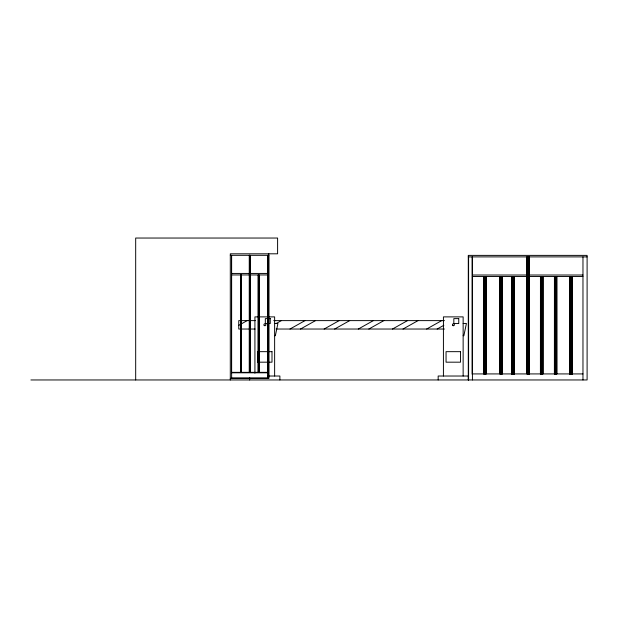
<?xml version="1.0" encoding="UTF-8"?>
<svg xmlns="http://www.w3.org/2000/svg" width="618" height="618" viewBox="0 0 618 618"><rect width="100%" height="100%" fill="white"/><g stroke="black" fill="none" stroke-linecap="round" stroke-linejoin="round"><path stroke-width="0.93" d="M238.757 325.338L247.185 320.618M276.3 323.446L281.352 320.618M289.981 329.031L305.006 320.618M300.495 329.031L315.52 320.618M324.149 329.031L339.174 320.618M334.662 329.031L349.688 320.618M358.316 329.031L373.342 320.618M368.83 329.031L383.855 320.618M392.484 329.031L407.509 320.618M402.998 329.031L418.023 320.618M426.652 329.031L441.677 320.618M437.165 329.031L443.84 325.292M230.298 255.319L268.815 255.319M468.29 256.895L587.1 256.895M231.634 273.434L267.47 273.434M231.634 274.948L267.47 274.948M472.422 275.018L582.967 275.018M472.422 276.524L582.967 276.524M511.951 276.98L514.431 276.98L514.385 374.377L511.951 374.377L511.951 276.98L511.99 374.377M572.098 276.98L569.618 276.98L569.618 374.377L572.098 374.377M255.373 320.618L238.757 320.618L238.757 329.031L255.079 329.031M273.704 320.618L444.435 320.618M274.631 323.453L277.915 323.453L275.365 335.705L274.631 335.705M463.137 323.453L466.42 323.453L463.871 335.705L463.137 335.705M276.115 329.031L444.435 329.031M231.634 372.345L267.47 372.345M231.634 372.801L267.47 372.801M472.422 373.921L512.113 373.921M513.759 373.921L570.468 373.921M571.928 373.921L582.967 373.921M268.058 376.022L279.884 376.022L279.884 379.962M231.634 377.93L267.47 377.93M230.298 378.386L268.815 378.386L268.815 253.805M30.9 379.962L587.1 379.962L587.1 255.381L468.29 255.381L468.29 379.962M582.967 256.895L582.967 379.962M572.052 276.98L572.052 374.377M571.928 276.98L571.928 374.377M571.735 276.98L571.735 374.377M571.472 276.98L571.472 374.377M571.179 276.98L571.179 374.377M570.854 276.98L570.854 374.377M570.538 276.98L570.538 374.377M570.236 276.98L570.236 374.377M569.981 276.98L569.981 374.377M569.781 276.98L569.781 374.377M556.826 276.524L556.872 373.921M556.702 276.524L556.702 373.921M556.509 276.524L556.509 373.921M556.254 276.524L556.254 373.921M555.953 276.524L555.953 373.921M555.628 276.524L555.628 373.921M555.312 276.524L555.312 373.921M555.01 276.524L555.01 373.921M554.755 276.524L554.755 373.921M554.555 276.524L554.555 373.921M554.431 276.524L554.392 373.921M542.728 276.524L542.728 373.921M542.534 276.524L542.534 373.921M542.28 276.524L542.28 373.921M541.978 276.524L541.978 373.921M541.654 276.524L541.654 373.921M541.337 276.524L541.337 373.921M541.036 276.524L541.036 373.921M540.781 276.524L540.781 373.921M540.58 276.524L540.58 373.921M529.441 256.895L529.425 373.921M529.325 256.895L529.325 373.921M529.147 256.895L529.147 373.921M528.908 256.895L528.908 373.921M528.614 256.895L528.614 373.921M528.297 256.895L528.297 373.921M527.981 256.895L527.981 373.921M527.672 256.895L527.672 373.921M527.401 256.895L527.401 373.921M527.278 256.895L527.193 373.921M527.1 256.895L527.1 373.921M527.046 256.895L526.984 373.921M514.261 276.98L514.261 374.377M514.068 276.98L514.068 374.377M513.813 276.98L513.813 374.377M513.512 276.98L513.512 374.377M513.187 276.98L513.187 374.377M512.87 276.98L512.87 374.377M512.569 276.98L512.569 374.377M512.314 276.98L512.314 374.377M502.279 276.524L502.326 373.921M502.156 276.524L502.156 373.921M501.963 276.524L501.963 373.921M501.7 276.524L501.7 373.921M501.407 276.524L501.407 373.921M501.082 276.524L501.082 373.921M500.765 276.524L500.765 373.921M500.464 276.524L500.464 373.921M500.209 276.524L500.209 373.921M500.008 276.524L500.008 373.921M499.885 276.524L499.885 373.921M486.134 276.524L486.181 373.921M486.011 276.524L486.011 373.921M485.818 276.524L485.818 373.921M485.555 276.524L485.555 373.921M485.261 276.524L485.261 373.921M484.937 276.524L484.937 373.921M484.62 276.524L484.62 373.921M484.319 276.524L484.319 373.921M484.064 276.524L484.064 373.921M483.863 276.524L483.863 373.921M483.74 276.524L483.74 373.921M472.422 256.895L472.422 379.962M472.113 256.895L472.113 374.191M468.599 256.895L468.599 379.962M468.39 379.962L468.39 376.022L438.17 376.022L438.17 379.962M463.137 376.022L463.137 316.887L443.423 316.887L443.423 376.022M274.631 376.022L274.631 316.887L254.917 316.887L254.917 373.156M268.714 255.319L268.714 378.386M267.571 255.319L267.571 372.615M267.47 255.319L267.47 378.386M258.811 274.948L258.811 372.345M258.71 274.948L258.71 372.345M258.509 274.948L258.61 372.345M258.409 274.948L258.409 372.345M258.324 274.948L258.262 372.345M258.224 274.948L258.224 372.345M249.942 255.319L249.981 372.345M249.749 255.319L249.85 372.345M249.649 255.319L249.649 372.345M249.657 377.598L249.657 379.962M249.548 255.319L249.548 372.345M249.386 372.345L249.363 255.319L249.324 372.345M241.314 274.948L241.329 372.345M241.213 274.948L241.213 372.345M241.028 274.948L241.028 372.345M240.927 274.948L240.927 372.345M240.726 274.948L240.819 372.345M240.641 274.948L240.641 372.345M240.526 274.948L240.541 372.345M231.634 255.319L231.634 378.386M231.534 255.319L231.534 372.615M230.298 379.962L230.298 253.805L277.606 253.805L277.606 238.038L135.682 238.038L135.682 379.962M270.251 318.618L265.323 318.618L265.323 323.546L270.251 323.546L270.251 318.618M458.757 318.618L453.828 318.618L453.828 323.546L458.757 323.546L458.757 318.618M271.997 351.665L257.544 351.665L257.544 362.179L271.997 362.179L271.997 351.665M460.51 351.665L446.049 351.665L446.049 362.179L460.51 362.179L460.51 351.665M542.898 373.921L542.898 276.524L542.851 373.921M540.456 373.921L540.456 276.524L540.418 373.921M259.012 372.345L259.012 274.948L258.957 372.345M250.12 372.345L250.12 255.319L250.081 372.345M452.924 325.616A0.989 0.989 0 0 0 454.4 324.759A0.989 0.989 0 0 0 452.924 323.909A0.989 0.989 0 0 0 452.924 325.616M264.21 325.454A0.989 0.989 0 0 0 265.864 325.014A0.989 0.989 0 0 0 264.659 323.809A0.989 0.989 0 0 0 264.21 325.454"/></g></svg>
